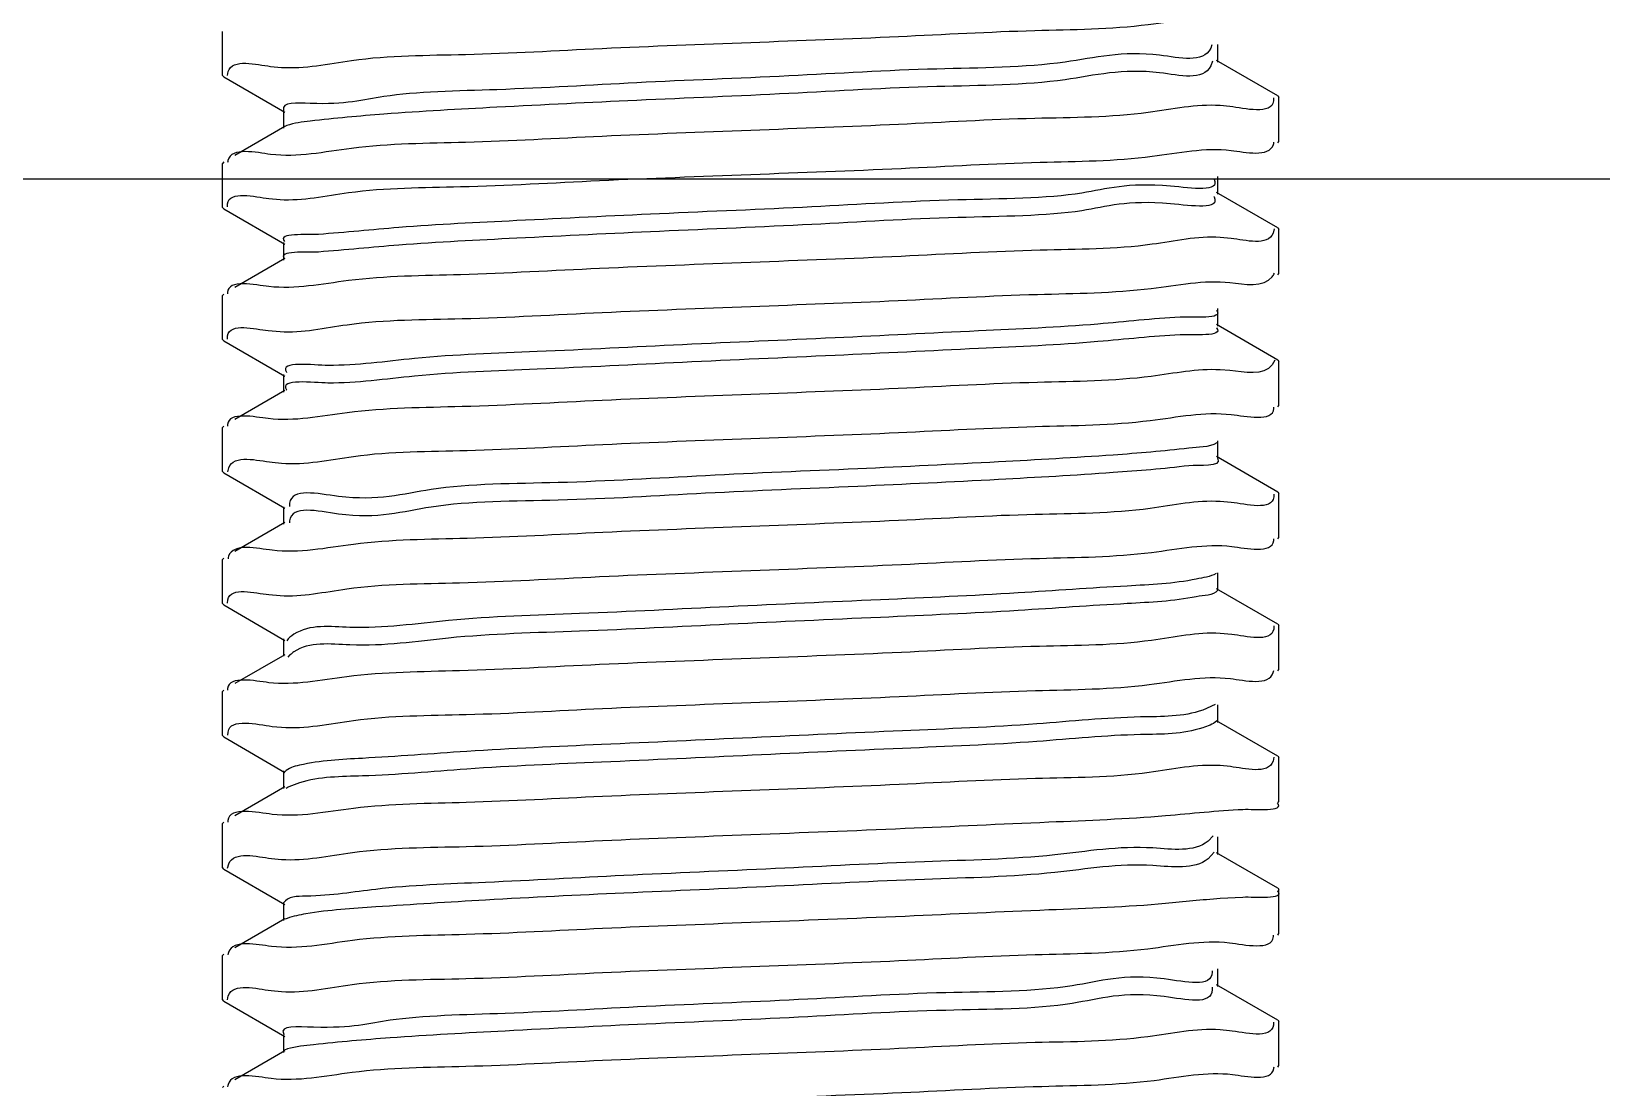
# Model space of a CAD drawing. Header units: millimetres. Extents: x 3804182 to 7463862, y 18008854 to 19247705.
# Drawn here: x 4759894.7 to 4759998.4, y 19097152.5 to 19097222.3 of the extents above; entities that cross this region are included whole.
import ezdxf

# ---------------------------------------------------------------- set-up
doc = ezdxf.new("R2010")
doc.units = ezdxf.units.MM
doc.header["$LTSCALE"] = 1000
doc.header["$MEASUREMENT"] = 0
doc.layers.add('02___PRT_ALL_AXES', color=7, linetype='Continuous')
doc.layers.add('JZ_0', color=7, linetype='Continuous')

# ---------------------------------------------------------------- blocks, each defined once
blk = doc.blocks.new('抗震大样2')
at = {"color": 133, "linetype": 'Continuous'}
for p, q in [((4060.318055751733, -2696.704904600279), (4060.194308142643, -2697.026327532716)), ((4060.882277904544, -2698.337147768587), (4060.882277904544, -2696.675494335592)), ((4060.35259944899, -2698.227695782902), (4060.194308142643, -2698.687980965944)), ((4066.52045608405, -2701.523978823563), (4060.749023643322, -2698.182906789239)), ((3967.05721735023, -2699.719893352594), (3966.939207886346, -2699.583350675646)), ((3967.05721735023, -2699.719893352594), (3972.828550920822, -2703.060908095678)), ((3967.413812248036, -2699.602569603128), (3967.475590611808, -2699.229718544753)), ((3971.484813286457, -2698.729779573623), (3972.492691962514, -2698.825369016966)), ((4062.00573736988, -2702.522329413099), (4061.082371137105, -2702.436473064357)), ((4066.133158898912, -2701.705615573796), (4066.131486940198, -2701.987395519391)), ((4066.52045608405, -2701.523978823563), (4066.638408138417, -2701.659469831735)), ((3972.695344267413, -2702.9066947354), (3972.695344267413, -2704.568348179804)), ((3972.8285985291, -2704.414107189281), (3968.104583142325, -2707.14898764668)), ((3972.996947743464, -2704.324346495559), (3972.82069354644, -2704.39948924561)), ((4066.520404822193, -2705.951093752636), (4066.638414285146, -2705.814619199838)), ((3967.057166088372, -2707.755179223605), (3966.939207886346, -2707.891617872287)), ((4060.882277904544, -2710.799548579846), (4060.882277904544, -2709.137895136373)), ((3971.322066004854, -2711.207836392336), (3972.368928566575, -2711.297365654726)), ((4060.502933267038, -2711.003230982227), (4060.527088432573, -2711.051473849453)), ((4066.52045608405, -2713.986379624577), (4060.749023643322, -2710.645307590021)), ((3967.05721735023, -2712.182294153376), (3966.939207886346, -2712.045827165479)), ((3967.05721735023, -2712.182294153376), (3972.828550920822, -2715.52330889646)), ((3967.406226385385, -2711.996542559937), (3967.405975391623, -2711.713388381992)), ((4066.18072920898, -2714.079455676256), (4066.086600695737, -2714.483427520376)), ((4066.52045608405, -2713.986379624577), (4066.638414285146, -2714.122886407422)), ((3972.695344267413, -2715.369095536415), (3972.695344267413, -2717.030748980585)), ((4062.129711051006, -2714.972937500104), (4061.086150774267, -2714.877039323561)), ((3972.8285985291, -2716.876507990062), (3968.104583142325, -2719.611388447462)), ((4066.520404822193, -2718.413494553417), (4066.638411875349, -2718.277606645599)), ((3967.057166088372, -2720.217580014141), (3966.939207886346, -2720.354094362818)), ((4060.882277904544, -2723.261949380627), (4060.882277904544, -2721.600295937387)), ((4066.52045608405, -2726.448780414183), (4060.749023643322, -2723.107708391035)), ((3967.05721735023, -2724.64469495439), (3966.939208090771, -2724.508009205107)), ((3967.05721735023, -2724.64469495439), (3972.828550920822, -2727.985709697707)), ((3967.401428442448, -2724.480006230297), (3967.419437361415, -2724.159863023553)), ((3971.261974841356, -2723.676087789936), (3972.367198037449, -2723.771056595957)), ((4066.264170381241, -2726.449056961341), (4065.995641081128, -2726.918714910047)), ((4066.52045608405, -2726.448780414183), (4066.638411875349, -2726.58587385295)), ((3972.695344267413, -2727.831496337429), (3972.695344267413, -2729.4931497816)), ((4062.015558241867, -2727.446202353574), (4061.080719661433, -2727.373081049649)), ((3972.8285985291, -2729.338908790844), (3968.104583142325, -2732.073789248243)), ((4066.520404822193, -2730.875895344187), (4066.638408885337, -2730.738466928247)), ((3967.057166088372, -2732.679980814923), (3966.939208090771, -2732.816276402213)), ((4060.882277904544, -2735.724350170931), (4060.882277904544, -2734.062696737936)), ((3967.448329943232, -2737.014034726657), (3967.529226002749, -2736.630130386679)), ((3971.628279693425, -2736.103400741471), (3972.495435436256, -2736.190263428027)), ((4066.52045608405, -2738.911181214964), (4060.749023643322, -2735.570109191816)), ((3967.05721735023, -2737.107095744228), (3966.939213244244, -2736.9696699942)), ((3967.05721735023, -2737.107095744228), (3972.828550920822, -2740.448110498488)), ((4062.132713119499, -2739.897451625671), (4061.084613080602, -2739.806216473924)), ((4066.154811943881, -2739.102439187001), (4066.159553140868, -2739.372441679006)), ((4066.52045608405, -2738.911181214964), (4066.638408885337, -2739.046734135831)), ((3972.695344267413, -2740.293897137977), (3972.695344267413, -2741.955550570972)), ((3972.8285985291, -2741.801309591858), (3968.104583142325, -2744.536190049024)), ((3973.26638588449, -2741.664997669403), (3973.255366092548, -2741.813441355946)), ((4066.520404822193, -2743.338296144968), (4066.638414285146, -2743.20176839456)), ((3967.057166088372, -2745.142381615704), (3966.939213244244, -2745.27793719084)), ((4060.882277904544, -2748.186750971945), (4060.882277904544, -2746.525097539183)), ((3971.304276717827, -2748.596766790142), (3972.36737471167, -2748.689912105212)), ((4066.52045608405, -2751.373582015745), (4060.749023643322, -2748.032509992598)), ((3967.05721735023, -2749.569496545009), (3966.939207886346, -2749.433004969032)), ((3967.05721735023, -2749.569496545009), (3972.828550920822, -2752.910511299269)), ((3967.401944220997, -2749.415869378485), (3967.42970907921, -2749.080788822612)), ((4066.165011711884, -2751.533809732879), (4066.144923568703, -2751.854561314452)), ((4066.52045608405, -2751.373582015745), (4066.638414285146, -2751.510035580723)), ((3972.695344267413, -2752.756297939224), (3972.695344267413, -2754.417951371754)), ((4062.190015360247, -2752.354347746121), (4061.086473966949, -2752.257173885358)), ((3972.8285985291, -2754.263710382162), (3968.104583142325, -2756.998590849806)), ((3973.278206722811, -2754.320548443124), (3973.103961172514, -2754.499841022305)), ((3973.329540265258, -2754.273891961202), (3973.278206722811, -2754.320548443124)), ((4066.520404822193, -2755.800696945749), (4066.638414285146, -2755.664223767817)), ((3967.057166088372, -2757.604782416718), (3966.939207886346, -2757.741272176849)), ((4060.627190378495, -2758.964812320191), (4059.44957313966, -2759.494501949288)), ((4060.882277904544, -2760.649151772959), (4060.882277904544, -2758.987498339731)), ((4066.52045608405, -2763.835982816527), (4060.749023643322, -2760.494910782203)), ((3967.05721735023, -2762.031897345791), (3966.939211374149, -2761.896134196781)), ((3967.05721735023, -2762.031897345791), (3972.828550920822, -2765.372912100051)), ((3967.453933244105, -2761.857230114518), (3967.460452035069, -2761.566888074623)), ((3971.620925010182, -2761.028893715702), (3972.495972106233, -2761.11232616147)), ((4062.051018467173, -2764.830043767113), (4061.084046582691, -2764.736650449224)), ((4066.167758632917, -2763.935999898007), (4066.086424021516, -2764.326959334081)), ((4066.52045608405, -2763.835982816527), (4066.638414285146, -2763.9724909754)), ((3972.695344267413, -2765.218698729528), (3972.695344267413, -2766.880352172768)), ((3972.8285985291, -2766.726111183176), (3968.104583142325, -2769.46099165082)), ((3973.138940638397, -2766.776102904463), (3972.937039194163, -2766.890780165093)), ((3973.214673319366, -2766.738970137667), (3973.138940638397, -2766.776102904463)), ((4066.520404822193, -2768.263097746763), (4066.638412125409, -2768.126006640261)), ((3967.057166088372, -2770.067183217732), (3966.939211374149, -2770.204401393887)), ((4060.445578680839, -2771.370842522942), (4059.952258574776, -2771.857994821854)), ((4060.882277904544, -2773.111552573508), (4060.882277904544, -2771.44989912957)), ((3971.551516789012, -2773.497844921658), (3972.494069763459, -2773.589434716618)), ((4060.532493250445, -2772.905428708764), (4059.952258574776, -2773.519648266025)), ((4066.52045608405, -2776.298383617541), (4060.749023643322, -2772.957311583217)), ((3967.05721735023, -2774.494298146572), (3966.939214034006, -2774.356806132244)), ((3967.05721735023, -2774.494298146572), (3972.828550920822, -2777.835312890587)), ((3967.427662377711, -2774.410453196848), (3967.52417274937, -2774.010999683989)), ((4066.52045608405, -2776.298383617541), (4066.638412125409, -2776.434273848077)), ((3972.695344267413, -2777.681099530309), (3972.695344267413, -2779.342752973782)), ((4063.238700424321, -2777.171620798996), (4061.098305727355, -2777.290734896436)), ((3972.8285985291, -2779.188511983957), (3968.104583142325, -2781.923392451601)), ((3973.042694016825, -2779.158930523321), (3972.855752478819, -2779.240323005477)), ((4066.520404822193, -2780.725498547545), (4066.638409925159, -2780.588163725799)), ((3967.057166088372, -2782.529584018514), (3966.939214034006, -2782.665073328651)), ((4060.344816931523, -2784.093478396069), (4060.34763289243, -2784.221487694187)), ((4060.882277904544, -2785.573953374755), (4060.882277904544, -2783.912299930351)), ((4060.333936419804, -2785.646587612806), (4060.34763289243, -2785.883141138358)), ((4066.52045608405, -2788.760784418555), (4060.749023643322, -2785.419712383999)), ((3967.05721735023, -2786.956698947586), (3966.939207886346, -2786.820171057712)), ((3967.05721735023, -2786.956698947586), (3972.828550920822, -2790.297713691369)), ((3967.410630015191, -2786.853372021578), (3967.488100081682, -2786.465752553893)), ((3971.520036225673, -2785.963232121896), (3972.493387074675, -2786.057007950032)), ((3972.695344267413, -2790.143500331324), (3972.695344267413, -2791.805153774796)), ((4061.965049919672, -2789.762972519966), (4061.081649647094, -2789.679322967771)), ((4066.125627159607, -2788.939095075242), (4066.121665864252, -2789.224599916488)), ((4066.52045608405, -2788.760784418555), (4066.638409925159, -2788.896430922439)), ((3972.8285985291, -2791.650912784971), (3968.104583142325, -2794.385793252382)), ((3973.06204056507, -2791.479007430607), (3972.79042985104, -2791.593138378114)), ((4066.520404822193, -2793.187899348326), (4066.638414285146, -2793.051390361972)), ((3967.057166088372, -2794.991984819528), (3966.939207886346, -2795.128438265761))]:
    blk.add_line(p, q, dxfattribs=at)
for points, start_tangent, end_tangent in [([(4016.788811084814, -2696.467787653441), (4030.747446147725, -2695.904864498647), (4043.589901692234, -2695.341911521042), (4054.309472131077, -2694.777649897616), (4062.00573736988, -2694.214062215528)], (0.999209366883002, 0.03975727773968665), (0.9932622144800662, -0.1158886244898752)), ([(3972.492691962514, -2698.825369016966), (3979.126230173279, -2698.166523386491), (3989.872472931631, -2697.59910695185), (4002.762697064783, -2697.033508118475), (4016.788811084814, -2696.467787653441)], (0.9979033535617987, -0.06472168840594283), (0.9992093668752684, 0.03975727793405288)), ([(3967.475590611808, -2699.229718544753), (3971.484813286457, -2698.729779573623)], (0.3001913735052658, 0.9538789961378864), (0.9923839607040604, -0.1231830935531422)), ([(4060.194308142643, -2697.026327532716), (4055.379365830682, -2697.677037662594), (4046.448059763759, -2698.327747845324), (4034.353071350604, -2698.978457974037), (4020.384544552304, -2699.629168157), (4006.032469293103, -2700.279878286179), (3992.827747751493, -2700.930588415125), (3982.178896535188, -2701.581298587611), (3975.221803578548, -2702.2320087275), (3972.698565632105, -2702.882718899287), (3972.705061199144, -2702.902093408164)], (-0.439964909372356, -0.8980149656442117), (0.4279740626620133, -0.9037910166009459)), ([(4060.194308142643, -2698.687980965944), (4055.379365830682, -2699.3386911056), (4046.448059763759, -2699.989401278319), (4034.353071350604, -2700.640111418208), (4020.384544552304, -2701.290821589995), (4006.032469293103, -2701.941531719407), (3992.827747751493, -2702.592241859064), (3982.178896535188, -2703.242952030851), (3975.221803578548, -2703.89366217074), (3972.996947743464, -2704.324346495559)], (-0.4399649092493037, -0.8980149657044989), (-0.9429722186028735, -0.332871439061952)), ([(4061.082371137105, -2702.436473064357), (4054.309472131077, -2703.085917105433), (4043.589901692234, -2703.650178717449), (4030.747446147725, -2704.213131695287), (4016.788811084814, -2704.776054851012)], (-0.9976607806722136, 0.06835910113883563), (-0.999209366897858, -0.03975727736631012)), ([(4066.131486940198, -2701.987395519391), (4062.00573736988, -2702.522329413099)], (-0.1193183368047684, -0.9928560492348042), (-0.9932622146913351, 0.1158886226791244)), ([(4016.788811084814, -2704.776054851012), (4002.762697064783, -2705.341775315814), (3989.872472931631, -2705.907374148956), (3979.126230173279, -2706.47479058383), (3971.484813286457, -2707.038046771195)], (-0.9992093668817048, -0.03975727777228853), (-0.9923839602714312, 0.1231830970384773)), ([(3971.484813286457, -2707.038046771195), (3967.45648508938, -2707.605669586919), (3967.422550801188, -2707.796204569051)], (-0.9923839599310607, 0.1231830997805587), (-0.1115787520968833, -0.9937555947417365)), ([(4016.788811084814, -2708.930188454222), (4030.996978303883, -2708.356915103504), (4044.104119167663, -2707.779950815719), (4054.665654773824, -2707.218389717164), (4062.129711051006, -2706.664670292521)], (0.9992093669074728, 0.03975727712466681), (0.9923855053978898, -0.1231706485984986)), ([(4062.129711051006, -2706.664670292521), (4066.112679847982, -2706.102906144457), (4066.164878820069, -2705.890104997205)], (0.992385505876017, -0.1231706447462302), (0.1690754105551641, 0.9856031176622783)), ([(3972.368928566575, -2711.297365654726), (3978.829278120771, -2710.647055402165), (3989.398218969349, -2710.084009078098), (4002.519487874582, -2709.506000881316), (4016.788811084814, -2708.930188454222)], (0.9983535018064085, -0.05736100967453286), (0.9992093668806952, 0.03975727779766026)), ([(4060.527088432573, -2709.389820405282), (4056.394647217356, -2710.040530545404), (4048.037544522434, -2710.691240674816), (4036.347212881781, -2711.34195084637), (4022.570632433984, -2711.992660976015), (4008.177318718284, -2712.643371158978), (3994.702572675887, -2713.294081287459), (3983.583713769913, -2713.944791427348), (3976.006764549296, -2714.595501600066)], (0.4197582136588625, -0.907635963404889), (-0.997204811690906, -0.07471655466163442)), ([(3967.405975391623, -2711.713388381992), (3971.322066004854, -2711.207836392336)], (0.1237479956753813, 0.9923136770025525), (0.9937264780318742, -0.1118377702673267)), ([(4060.527088432573, -2711.051473849453), (4056.394647217356, -2711.702183978166), (4048.037544522434, -2712.352894118056), (4036.347212881781, -2713.003604290774), (4022.570632433984, -2713.654314419255), (4008.177318718284, -2714.305024602218), (3994.702572675887, -2714.955734731862), (3983.583713769913, -2715.606444871752), (3976.006764549296, -2716.257155032828)], (0.4197582136588625, -0.907635963404889), (-0.997204811690906, -0.07471655466163442)), ([(3976.006764549296, -2714.595501600066), (3972.779940414242, -2715.24621172878), (3972.800024650991, -2715.26964154304)], (-0.9972048119683368, -0.0747165509589013), (0.6887769793930084, -0.7249732909964638)), ([(4066.086600695737, -2714.483427520376), (4062.129711051006, -2714.972937500104)], (-0.3683862017466974, -0.929672849104803), (-0.9923855058056933, 0.1231706453128284)), ([(3976.006764549296, -2716.257155032828), (3972.783582009375, -2716.912530519068)], (-0.9972048114456384, -0.07471655793509704), (0.6247934349658102, -0.7807900893477221)), ([(4061.086150774267, -2714.877039323561), (4054.665654773824, -2715.526656914502), (4044.104119167663, -2716.088218023302), (4030.996978303883, -2716.665182311088), (4016.788811084814, -2717.238455651561)], (-0.9982597970239779, 0.05896929409147351), (-0.9992093668934302, -0.03975727747759655)), ([(4016.788811084814, -2717.238455651561), (4002.519487874582, -2717.814268089132), (3989.398218969349, -2718.392276274739), (3978.829278120771, -2718.955322598806), (3971.322066004854, -2719.516103588976)], (-0.9992093669083417, -0.03975727710282568), (-0.9937264782970993, 0.1118377679106885)), ([(3971.322066004854, -2719.516103588976), (3967.400199651252, -2720.084103058092), (3967.399012025446, -2720.204779714812)], (-0.9937264783152425, 0.1118377677494763), (0.03741843117775562, -0.9992996852837469)), ([(4016.788811084814, -2721.392589255236), (4030.702859208919, -2720.831513857702), (4043.842032095417, -2720.254792371765), (4054.588450948242, -2719.685508910101), (4062.015558241867, -2719.137935145758)], (0.9992093668946971, 0.03975727744575459), (0.9940343777759753, -0.1090672077185878)), ([(4062.015558241867, -2719.137935145758), (4066.00956278434, -2718.592371576466), (4066.211407111958, -2718.264827334788)], (0.9940343782722606, -0.1090672031954641), (0.4335564545422776, 0.9011264066293532)), ([(3972.367198037449, -2723.771056595957), (3978.70574033726, -2723.117056643823), (3989.555996244308, -2722.538905557711), (4002.78126990702, -2721.957539671101), (4016.788811084814, -2721.392589255236)], (0.998504675540342, -0.05466637836986094), (0.9992093669035135, 0.03975727722417886)), ([(4060.750903511886, -2721.753033582354), (4057.311462217476, -2722.404023407493)], (0.6272575160714595, -0.7788119211541787), (-0.9985977368874774, -0.05293920931794145)), ([(3967.419437361415, -2724.159863023553), (3971.261974841356, -2723.676087789936)], (0.1947122892037018, 0.9808604000738607), (0.9933388324686286, -0.1152300477734085)), ([(4057.311462217476, -2722.404023407493), (4049.549340001307, -2723.054733547382), (4038.292729113717, -2723.705443676095), (4024.742345850915, -2724.356153859058), (4010.343577675056, -2725.006863988237), (3996.63230743492, -2725.657574160025), (3985.071084066294, -2726.308284299914), (3976.893116125371, -2726.958994429559)], (-0.9985977367750991, -0.05293921143774281), (-0.999972317360722, 0.007440733312503781)), ([(4060.735249366611, -2723.396508074598), (4060.751128498465, -2723.414966678945), (4057.311462217476, -2724.065676850732)], (0.6751315770525066, -0.7376973320180814), (-0.9985977368456982, -0.05293921010602426)), ([(4057.311462217476, -2724.065676850732), (4049.549340001307, -2724.716386980377), (4038.292729113717, -2725.367097120034), (4024.742345850915, -2726.017807292053), (4010.343577675056, -2726.66851743171), (3996.63230743492, -2727.319227604195), (3985.071084066294, -2727.969937732676), (3976.893116125371, -2728.620647872798)], (-0.9985977367750991, -0.05293921143774281), (-0.999972317360722, 0.007440733312503781)), ([(3976.893116125371, -2726.958994429559), (3972.970728182234, -2727.609704612521), (3972.984848453663, -2727.630876153242)], (-0.999972317336928, 0.007440736510197755), (0.5695825962742964, -0.8219341007778129)), ([(4061.080719661433, -2727.373081049649), (4054.588450948242, -2727.993776107673), (4043.842032095417, -2728.563059579814), (4030.702859208919, -2729.139781065285), (4016.788811084814, -2729.700856452575)], (-0.9988916255668496, 0.04706931455223146), (-0.9992093668748412, -0.03975727794478614)), ([(4065.995641081128, -2726.918714910047), (4062.015558241867, -2727.446202353574)], (-0.6149389823697317, -0.7885746939650541), (-0.9940343782365132, 0.109067203521263)), ([(3976.893116125371, -2728.620647872798), (3972.970728182234, -2729.271358045517)], (-0.9999723173435645, 0.007440735618322954), (0.5391441033497022, -0.8422135333887991)), ([(3972.96240595635, -2729.257989919046), (3972.970728182234, -2729.271358045517)], (0.5174760447407108, -0.8556976937677875), (0.5391438509496908, -0.8422136949629456)), ([(4016.788811084814, -2729.700856452575), (4002.78126990702, -2730.265806868207), (3989.555996244308, -2730.847172754351), (3978.70574033726, -2731.425323840231), (3971.261974841356, -2731.984354987275)], (-0.9992093668869197, -0.03975727764122357), (-0.9933388325568384, 0.115230047012996)), ([(4062.132713119499, -2731.589184428332), (4066.16323794052, -2731.013470872538), (4066.162977973931, -2730.893229932524)], (0.993625648961912, -0.1127300746252711), (-0.0484413660100208, 0.9988260279243245)), ([(3971.261974841356, -2731.984354987275), (3967.407336328179, -2732.544419017155), (3967.398683184758, -2732.683194454527)], (-0.993338832233597, 0.1152300497994956), (-0.009409514550450849, -0.9999557295380257)), ([(4016.788811084814, -2733.854990056017), (4030.724373091012, -2733.293023137841), (4043.640461612027, -2732.726727118483), (4054.485070846975, -2732.15420758957), (4062.132713119499, -2731.589184428332)], (0.9992093668970119, 0.03975727738757818), (0.9936256491573059, -0.1127300729030309)), ([(3972.495435436256, -2736.190263428027), (3979.294060950167, -2735.54356257664), (3990.014255171642, -2734.979614254553), (4002.843710814603, -2734.417352186982), (4016.788811084814, -2733.854990056017)], (0.997293029417088, -0.07352967751926708), (0.9992093668748079, 0.03975727794562509)), ([(3967.529226002749, -2736.630130386679), (3971.628279693425, -2736.103400741471)], (0.3338840271720196, 0.9426141609372279), (0.9921337532168287, -0.125182329934735)), ([(4058.127531545702, -2734.767516247462), (4050.979687628336, -2735.418226419948), (4040.184783262201, -2736.068936559604), (4026.894285508431, -2736.719646688551), (4012.525860535912, -2737.370356861036), (3998.612154465169, -2738.021067000926), (3986.637309663929, -2738.67177717248), (3977.878654661588, -2739.322487301892), (3973.270454650745, -2739.973197441781), (3973.256015382707, -2740.272373328451)], (-0.9925678776615908, -0.1216922685891148), (0.03836108909357962, -0.9992639425314788)), ([(4060.777697673067, -2734.264009702485), (4058.127531545702, -2734.767516247462)], (-0.8545442055247622, -0.5193786680294574), (-0.9925678772972736, -0.1216922715606229)), ([(4058.127531545702, -2736.429169680225), (4050.979687628336, -2737.079879862955), (4040.184783262201, -2737.730589992832), (4026.894285508431, -2738.381300121313), (4012.525860535912, -2739.032010304276), (3998.612154465169, -2739.682720433921), (3986.637309663929, -2740.333430616418), (3977.878654661588, -2740.984140745364), (3973.270454650745, -2741.634850874776)], (-0.992567877682309, -0.1216922684201301), (-0.1449315845443525, -0.9894416788277435)), ([(4060.848923657089, -2735.750394395785), (4060.865871318616, -2735.778459551511), (4058.127531545702, -2736.429169680225)], (0.6154416976256123, -0.7881824134194473), (-0.9925678774341609, -0.1216922704441205)), ([(4061.084613080602, -2739.806216473924), (4054.485070846975, -2740.462474775733), (4043.640461612027, -2741.034994316055), (4030.724373091012, -2741.601290335413), (4016.788811084814, -2742.163257253356)], (-0.9982275252931331, 0.05951308887251094), (-0.9992093668912978, -0.03975727753118902)), ([(4066.159553140868, -2739.372441679006), (4062.132713119499, -2739.897451625671)], (-0.0973132247761557, -0.9952538049581452), (-0.993625649212243, 0.1127300724188043)), ([(4016.788811084814, -2742.163257253356), (4002.843710814603, -2742.725619394565), (3990.014255171642, -2743.287881462369), (3979.294060950167, -2743.851829773281), (3971.628279693425, -2744.41166793881)], (-0.9992093668943735, -0.03975727745388983), (-0.9921337535540392, 0.1251823272621709)), ([(3973.270454650745, -2741.634850874776), (3973.26638588449, -2741.664997669403)], (-0.1449319836142527, -0.9894416203726415), (-0.122781635247958, -0.992433710655698)), ([(3971.628279693425, -2744.41166793881), (3967.51630918216, -2744.976756600896), (3967.462532298639, -2745.206402927404)], (-0.9921337538403436, 0.1251823249930625), (-0.1560008517424571, -0.9877569206316037)), ([(4016.788811084814, -2746.317390846321), (4031.014267436229, -2745.743399760919), (4044.05063947523, -2745.16969591612), (4054.622146287933, -2744.608252795646), (4062.190015360247, -2744.046080549713)], (0.9992093669013695, 0.03975727727806082), (0.9931062956540884, -0.1172172578258611)), ([(4062.190015360247, -2744.046080549713), (4066.156166563742, -2743.47790676821), (4066.16674523335, -2743.331746201497)], (0.9931062954079787, -0.1172172599109911), (0.01851723393512748, 0.9998285413246574)), ([(3972.36737471167, -2748.689912105212), (3978.676251263823, -2748.043677630834), (3989.305000957567, -2747.475653939182), (4002.531151060015, -2746.892718958668), (4016.788811084814, -2746.317390846321)], (0.9983926214538029, -0.05667603926355226), (0.9992093669058671, 0.03975727716502205)), ([(4058.840826320462, -2747.131009109551), (4052.325031378772, -2747.781719249208), (4042.01867131982, -2748.432429421227), (4029.021101341117, -2749.083139560884), (4014.718741713557, -2749.733849690296), (4000.637191530317, -2750.384559873259), (3988.278496643063, -2751.035270001972), (3978.960930009373, -2751.68598017469), (3973.678374576848, -2752.336690314347), (3973.01073498046, -2752.960936869029)], (-0.9796624209921543, -0.2006527869125951), (-0.5443056553591382, -0.8388869730446762)), ([(4060.714484596159, -2746.614065239206), (4058.840826320462, -2747.131009109551)], (-0.8835367623553586, -0.4683618148041221), (-0.9796624217473106, -0.2006527832256382)), ([(3967.42970907921, -2749.080788822612), (3971.304276717827, -2748.596766790142)], (0.2228162371324151, 0.9748604641025052), (0.9931705067735718, -0.116671952392709)), ([(4060.856762259733, -2748.168614029652), (4058.840826320462, -2748.792662552791)], (-0.5793640390958535, -0.8150688990524289), (-0.9796624219097836, -0.2006527824323827)), ([(4058.840826320462, -2748.792662552791), (4052.325031378772, -2749.44337269268), (4042.01867131982, -2750.094082865166), (4029.021101341117, -2750.744793004822), (4014.718741713557, -2751.395503133768), (4000.637191530317, -2752.046213306254), (3988.278496643063, -2752.696923434734), (3978.960930009373, -2753.347633617697), (3973.678374576848, -2753.998343747575), (3973.329540265258, -2754.273891961202)], (-0.9796624209602788, -0.2006527870682234), (-0.7472872352853431, -0.6645011572447321)), ([(4061.086473966949, -2752.257173885358), (4054.622146287933, -2752.916520003229), (4044.05063947523, -2753.477963123471), (4031.014267436229, -2754.051666958258), (4016.788811084814, -2754.62565805437)], (-0.9983777256730062, 0.05693783346770149), (-0.9992093668800438, -0.0397572778140334)), ([(4066.144923568703, -2751.854561314452), (4062.190015360247, -2752.354347746121)], (-0.1947200204728604, -0.9808588652946196), (-0.9931062958122778, 0.1172172564856236)), ([(4016.788811084814, -2754.62565805437), (4002.531151060015, -2755.200986156007), (3989.305000957567, -2755.783921146765), (3978.676251263823, -2756.351944827475), (3971.304276717827, -2756.905033986783)], (-0.9992093669109275, -0.03975727703784113), (-0.9931705071401133, 0.1166719492725233)), ([(4062.051018467173, -2756.521776570939), (4066.107893871609, -2755.95382105629), (4066.154304099735, -2755.745252095629)], (0.992229149813516, -0.1244239296130262), (0.1497394319264672, 0.98872549402063)), ([(3971.304276717827, -2756.905033986783), (3967.415016490966, -2757.466994628776), (3967.401707520243, -2757.616340721957)], (-0.993170507041028, 0.1166719501159864), (-0.03352808187699214, -0.9994377758148077)), ([(4016.788811084814, -2758.77979165758), (4030.785296078771, -2758.21529955999), (4043.658056694083, -2757.65069768345), (4054.396102517843, -2757.084410594078), (4062.051018467173, -2756.521776570939)], (0.9992093669053789, 0.03975727717729229), (0.9922291493378886, -0.1244239334059575)), ([(3972.495972106233, -2761.11232616147), (3979.31079728948, -2760.467353970511), (3989.946161568165, -2759.907629495487), (4002.799072447233, -2759.344003996113), (4016.788811084814, -2758.77979165758)], (0.9974288101967033, -0.0716642769417873), (0.9992093668820042, 0.03975727776475821)), ([(3967.460452035069, -2761.566888074623), (3971.620925010182, -2761.028893715702)], (0.1362001122355916, 0.9906813460578595), (0.993090842280195, -0.1173481102498603)), ([(4059.44957313966, -2759.494501949288), (4053.582026466727, -2760.145212122006), (4043.789833953604, -2760.795922261663), (4031.117505795322, -2761.44663243345), (4016.916769451462, -2762.097342563095), (4002.702384071425, -2762.748052702984), (3989.990564772394, -2763.398762874538), (3980.137251410168, -2764.049473014427), (3974.193473811261, -2764.700183186913), (3972.812163531315, -2765.329000075115)], (-0.9430358196836306, -0.3326912123781199), (-0.686531605077837, -0.7270999623361625)), ([(4060.749320622534, -2760.525408061687), (4059.44957313966, -2761.156155393459)], (-0.6812882982721554, -0.7320152010972387), (-0.9430358165138608, -0.332691221363047)), ([(4059.44957313966, -2761.156155393459), (4053.582026466727, -2761.806865565013), (4043.789833953604, -2762.457575694658), (4031.117505795322, -2763.108285866445), (4016.916769451462, -2763.758996006101), (4002.702384071425, -2764.409706135979), (3989.990564772394, -2765.060416318476), (3980.137251410168, -2765.711126447422), (3974.193473811261, -2766.361836630153), (3973.214673319366, -2766.738970137667)], (-0.9430358196540013, -0.332691212462106), (-0.9028249266869623, -0.4300083159110779)), ([(4061.084046582691, -2764.736650449224), (4054.396102517843, -2765.392677802127), (4043.658056694083, -2765.95896488009), (4030.785296078771, -2766.523566767573), (4016.788811084814, -2767.088058855152)], (-0.9977491989834876, 0.06705621468446679), (-0.9992093668868053, -0.03975727764410165)), ([(4066.086424021516, -2764.326959334081), (4062.051018467173, -2764.830043767113)], (-0.3401207418303981, -0.9403817740560159), (-0.9922291490055719, 0.1244239360560447)), ([(4016.788811084814, -2767.088058855152), (4002.799072447233, -2767.65227120393), (3989.946161568165, -2768.215896693058), (3979.31079728948, -2768.77562116785), (3971.620925010182, -2769.337160912342)], (-0.9992093669027722, -0.03975727724280768), (-0.9930908423170699, 0.1173481099377954)), ([(3971.620925010182, -2769.337160912342), (3967.455416644923, -2769.917969600298), (3967.449454547837, -2770.062930095941)], (-0.993090842296164, 0.117348110114717), (0.01084118265646372, -0.999941232652504)), ([(4016.788811084814, -2771.242192458361), (4031.368079021107, -2770.653496509884), (4044.930881317239, -2770.052368253237), (4055.937051083893, -2769.450690019177), (4063.238700424321, -2768.863353601657)], (0.9992093669011644, 0.03975727728321271), (0.9989696696786906, 0.04538280579743952)), ([(4063.238700424321, -2768.863353601657), (4066.51094108168, -2768.270991885336)], (0.9989696695022591, 0.04538280968105957), (-0.64055365885445, 0.7679134131711577)), ([(3972.494069763459, -2773.589434716618), (3979.200788272079, -2772.936405874556), (3989.937287925277, -2772.370449324371), (4002.799641437829, -2771.806381250499), (4016.788811084814, -2771.242192458361)], (0.9976973551932394, -0.06782320724070313), (0.9992093668784484, 0.03975727785413175)), ([(4059.952258574776, -2771.857994821854), (4054.747547828127, -2772.50870496151), (4045.493867821991, -2773.159415133996), (4033.178286856506, -2773.810125262942), (4019.114479020238, -2774.460835435428), (4004.802597663365, -2775.111545575317), (3991.76925751986, -2775.76225570403), (3981.404694352299, -2776.412965876749), (3974.814471796621, -2777.063676016405), (3972.711749813519, -2777.690879029687)], (-0.780293664095814, -0.6254133015629978), (-0.512036940575847, -0.8589634284914153)), ([(3967.52417274937, -2774.010999683989), (3971.551516789012, -2773.497844921658)], (0.3674369581151235, 0.9300484298202462), (0.9921663287654026, -0.1249238810803726)), ([(4059.952258574776, -2773.519648266025), (4054.747547828127, -2774.170358394738), (4045.493867821991, -2774.821068567224), (4033.178286856506, -2775.47177870688), (4019.114479020238, -2776.122488878667), (4004.802597663365, -2776.773199018557), (3991.76925751986, -2777.423909148201), (3981.404694352299, -2778.074619319756), (3974.814471796621, -2778.725329449167), (3973.042694016825, -2779.158930523321)], (-0.7802936638334546, -0.6254133018903293), (-0.9361754529627225, -0.3515331012437398)), ([(4066.497948364355, -2776.564516401151), (4066.509495484643, -2776.577537653502), (4063.238700424321, -2777.171620798996)], (0.6799237057277663, -0.7332828611043777), (-0.9989696694915676, -0.04538280991640504)), ([(4061.098305727355, -2777.290734896436), (4055.937051083893, -2777.758957226761), (4044.930881317239, -2778.360635449877), (4031.368079021107, -2778.961763717467), (4016.788811084814, -2779.550459655933)], (-0.997759503642767, -0.06690271213141705), (-0.9992093668906353, -0.03975727754783739)), ([(4016.788811084814, -2779.550459655933), (4002.799641437829, -2780.114648447838), (3989.937287925277, -2780.678716521012), (3979.200788272079, -2781.244673071196), (3971.551516789012, -2781.806112118997)], (-0.9992093669091857, -0.03975727708161799), (-0.992166329028496, 0.1249238789908406)), ([(3971.551516789012, -2781.806112118997), (3967.506549376063, -2782.366529330844), (3967.44497589441, -2782.600840993458)], (-0.992166328963819, 0.1249238795045166), (-0.1807167445675529, -0.9835351840340568)), ([(4016.788811084814, -2783.704593259376), (4030.776762200519, -2783.140454977285), (4043.624386319891, -2782.577089409577), (4054.266711641103, -2782.017037749756), (4061.965049919672, -2781.454705312382)], (0.9992093668858645, 0.03975727766774109), (0.9931640262811388, -0.1167271043975558)), ([(4061.965049919672, -2781.454705312382), (4066.1262772833, -2780.873551534722), (4066.130851980299, -2780.732683871873)], (0.9931640264208459, -0.1167271032088663), (-0.01844192922584846, 0.9998299331618498)), ([(4060.34763289243, -2784.221487694187), (4055.818697780371, -2784.872197823832), (4047.12653637724, -2785.522907963721), (4035.198321102187, -2786.173618135275), (4021.306406615768, -2786.824328275165), (4006.932610891759, -2787.47503844765), (3993.610152852256, -2788.125748576596), (3982.760107805021, -2788.776458716253), (3975.539824604057, -2789.427168888738), (3972.71947384486, -2790.07787902886), (3972.738900110126, -2790.106657662429)], (-0.02673132795487954, -0.9996426542048757), (0.6458166781113973, -0.7634925135671993)), ([(3972.493387074675, -2786.057007950032), (3979.172902775928, -2785.400496691465), (3989.915168741718, -2784.833894883515), (4002.786694169044, -2784.269318766892), (4016.788811084814, -2783.704593259376)], (0.9977703151895236, -0.06674127753196599), (0.9992093668932496, 0.03975727748213582)), ([(3967.488100081682, -2786.465752553893), (3971.520036225673, -2785.963232121896)], (0.3325181510735095, 0.9430968556869729), (0.9922520601572995, -0.1242410926931789)), ([(4060.34763289243, -2785.883141138358), (4055.818697780371, -2786.533851267071), (4047.12653637724, -2787.184561406728), (4035.198321102187, -2787.835271579213), (4021.306406615768, -2788.48598170816), (4006.932610891759, -2789.136691880645), (3993.610152852256, -2789.787402020535), (3982.760107805021, -2790.438112149481), (3975.539824604057, -2791.088822332211)], (-0.02673132793412881, -0.9996426542054306), (-0.9935071175501741, -0.1137699757279791)), ([(4061.081649647094, -2789.679322967771), (4054.266711641103, -2790.325304946164), (4043.624386319891, -2790.88535659574), (4030.776762200519, -2791.448722174857), (4016.788811084814, -2792.012860456714)], (-0.9974782324596806, 0.07097306368694725), (-0.9992093669040272, -0.03975727721126354)), ([(4066.121665864252, -2789.224599916488), (4061.965049919672, -2789.762972519966)], (-0.1267068075919155, -0.9919402123665849), (-0.9931640264495937, 0.116727102964268)), ([(3975.539824604057, -2791.088822332211), (3973.06204056507, -2791.479007430607)], (-0.9935071182220918, -0.1137699698603925), (-0.9563383937361504, -0.2922616578789634)), ([(4016.788811084814, -2792.012860456714), (4002.786694169044, -2792.577585964231), (3989.915168741718, -2793.142162091332), (3979.172902775928, -2793.708763899282), (3971.520036225673, -2794.271499319235)], (-0.9992093668952438, -0.03975727743201773), (-0.9922520603533704, 0.1242410911272577)), ([(4062.256202217191, -2793.889283350436), (4066.156689942349, -2793.327359882183), (4066.173533002846, -2793.170593894087)], (0.9930298848197361, -0.1178628349179756), (0.04982809210746798, 0.9987578090993482)), ([(3971.520036225673, -2794.271499319235), (3967.467026035301, -2794.83957090904), (3967.423162746709, -2795.044645771151)], (-0.992252060470728, 0.1242410901899801), (-0.1424170868670361, -0.9898067353621652)), ([(4016.788811084814, -2796.166994050145), (4031.057955004275, -2795.591189016355), (4044.262603145093, -2795.009208651492), (4054.871733532287, -2794.442535764305), (4062.256202217191, -2793.889283350436)], (0.9992093668802262, 0.03975727780944895), (0.9930298847488023, -0.1178628355156147))]:
    blk.add_spline(points, degree=3, dxfattribs=dict(at, start_tangent=start_tangent, end_tangent=end_tangent))
at = {"layer": '02___PRT_ALL_AXES', "color": 133, "linetype": 'Continuous'}
for p, q in [((3966.939207886346, -2699.583387859398), (3966.939207886346, -2695.429254255258)), ((4066.638414285146, -2705.81458825944), (4066.638414285146, -2701.660454655997)), ((3966.939207886346, -2712.04578866018), (3966.939207886346, -2707.891655056039)), ((4066.638414285146, -2718.276989049977), (4066.638414285146, -2714.122855456779)), ((3966.939207886346, -2724.508189449785), (3966.939207886346, -2720.354055846576)), ((4066.638414285146, -2730.739389850758), (4066.638414285146, -2726.58525625756)), ((3966.939207886346, -2736.970590250799), (3966.939207886346, -2732.816456657602)), ((4066.638414285146, -2743.201790651772), (4066.638414285146, -2739.047657058574)), ((3966.939207886346, -2749.432991051814), (3966.939207886346, -2745.278857458383)), ((4066.638414285146, -2755.664191452553), (4066.638414285146, -2751.510057859356)), ((3966.939207886346, -2761.895391852595), (3966.939207886346, -2757.741258259397)), ((4066.638414285146, -2768.126592253335), (4066.638414285146, -2763.972458660137)), ((3966.939207886346, -2774.357792653376), (3966.939207886346, -2770.203659049934)), ((4066.638414285146, -2780.588993054349), (4066.638414285146, -2776.434859449742)), ((3966.939207886346, -2786.820193454158), (3966.939207886346, -2782.666059850948)), ((4066.638414285146, -2793.05139385513), (4066.638414285146, -2788.897260250989))]:
    blk.add_line(p, q, dxfattribs=at)

msp = doc.modelspace()

# ---------------------------------------------------------------- linework, layer by layer
at = {"layer": 'JZ_0', "color": 8}
msp.add_line((4746945.460682393, 19097212.53906484), (4766675.414999769, 19097212.53906484), dxfattribs=at)

# ---------------------------------------------------------------- block references
at = {"xscale": 0.7, "yscale": 0.7, "zscale": 0.7}
msp.add_blockref('抗震大样2', (4757130.446715527, 19099109.0745273), dxfattribs=at)

doc.saveas('drawing.dxf')
